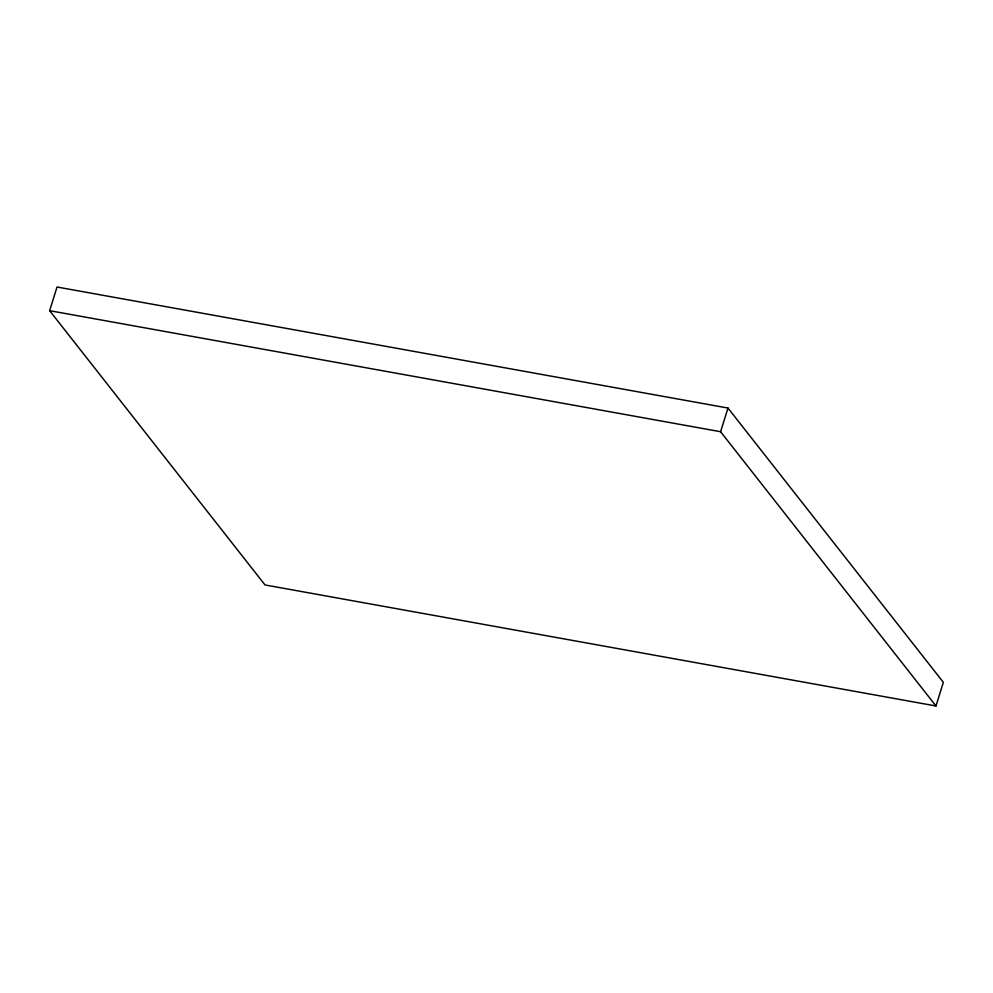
<?xml version="1.0" encoding="UTF-8"?>
<svg xmlns="http://www.w3.org/2000/svg" width="993" height="993" viewBox="0 0 993 993"><rect width="100%" height="100%" fill="white"/><g stroke="black" fill="none" stroke-linecap="round" stroke-linejoin="round"><path stroke-width="1.49" d="M49.65 310.685L57.023 287.014L727.968 408.049L943.35 682.315L935.977 705.986L265.032 584.951L49.65 310.685L720.595 431.719L935.977 705.986M720.595 431.719L727.968 408.049"/></g></svg>
